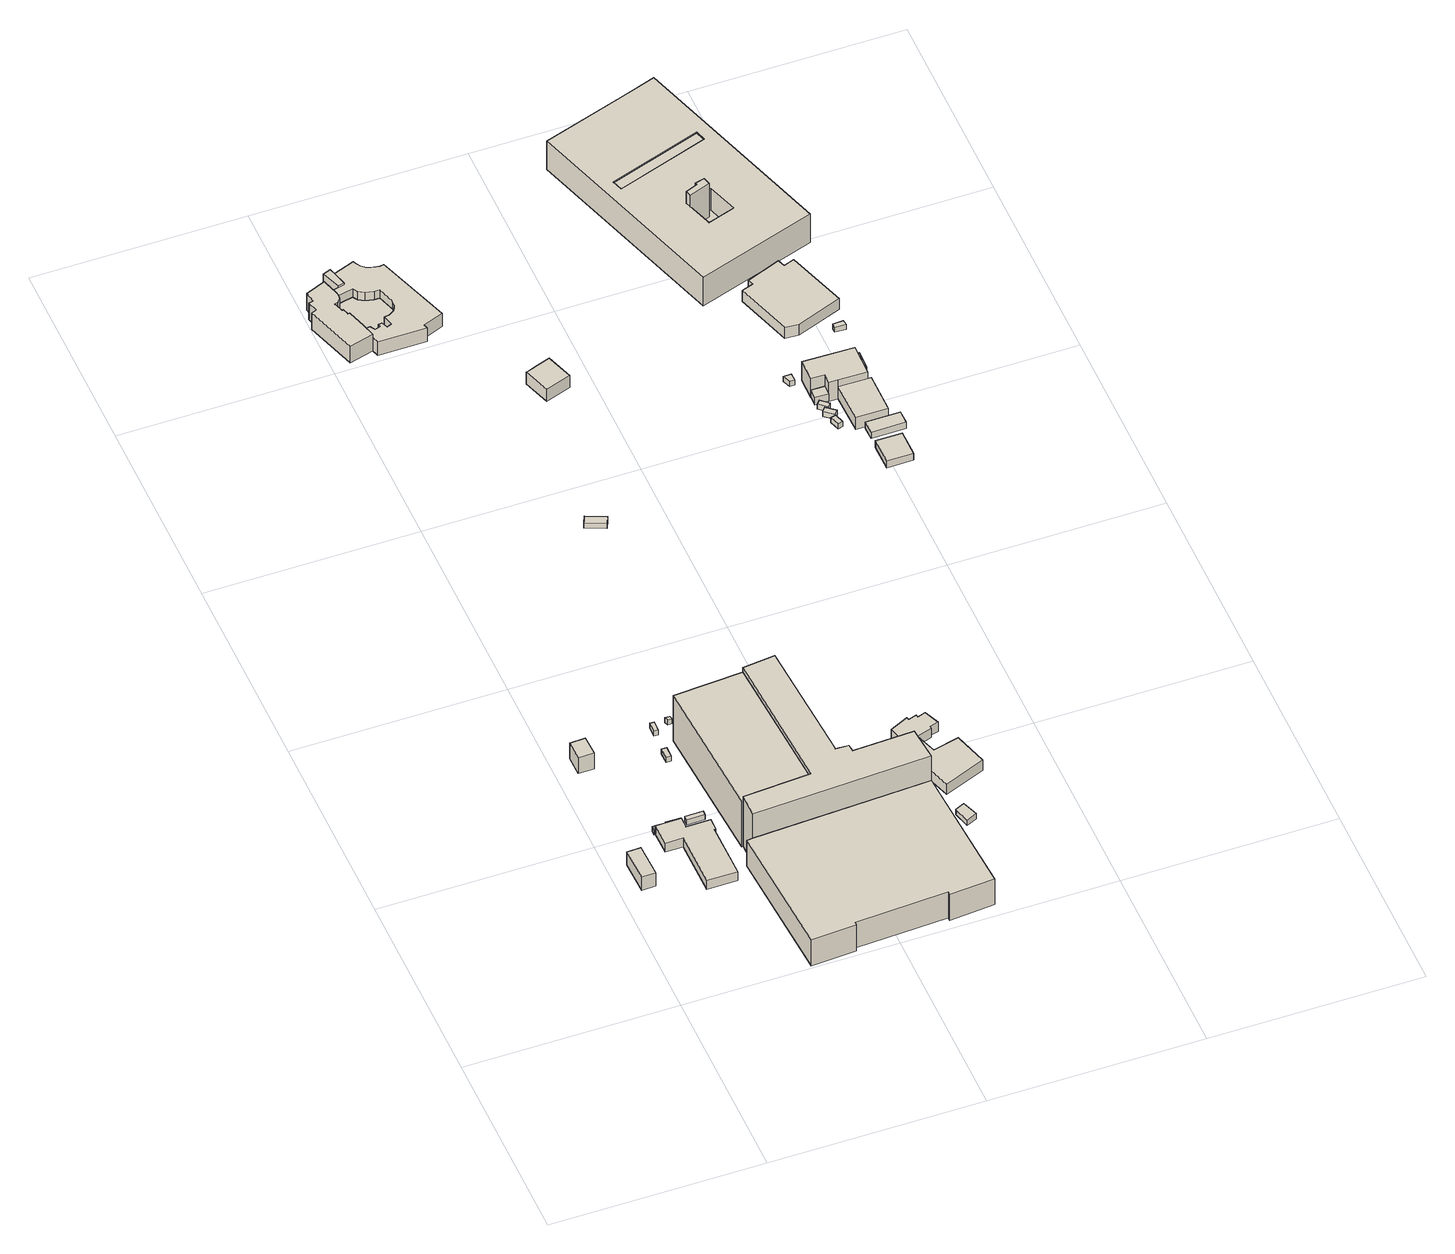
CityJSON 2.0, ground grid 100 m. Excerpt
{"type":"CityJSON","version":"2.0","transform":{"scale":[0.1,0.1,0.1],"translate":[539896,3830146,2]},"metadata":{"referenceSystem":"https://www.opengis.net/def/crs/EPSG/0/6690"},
"CityObjects":{
"building1":{"type":"Building","attributes":{"class":"3001","measuredHeight":8,"BuildingDetailAttribute.specifiedBuildingCoverageRate":0.6,"BuildingDetailAttribute.surveyYear":2017,"BuildingHighTideRiskAttribute.description":"1","BuildingHighTideRiskAttribute.rank":"2","BuildingHighTideRiskAttribute.depth":2.46,"BuildingIDAttribute.prefecture":"27","BuildingIDAttribute.city":"27125"},"geometry":[{"type":"Solid","lod":"1","boundaries":[[[[0,1,2,3]],[[2,4,5,3]],[[1,6,4,2]],[[0,7,6,1]],[[3,5,7,0]],[[4,6,7,5]]]]}]},
"building2":{"type":"Building","attributes":{"計測周辺長":34.01,"1/2500図郭":93,"区名":"住之江区","町丁目名称":"南港南２丁目","街区番号":12,"class":"3001","usage":"401","measuredHeight":9.5,"storeysAboveGround":3,"BuildingDetailAttribute.buildingRoofEdgeArea":71,"BuildingDetailAttribute.buildingStructureType":"610","BuildingDetailAttribute.buildingStructureOrgType":"2","BuildingDetailAttribute.detailedUsage":"1310","BuildingDetailAttribute.specifiedBuildingCoverageRate":0.6,"BuildingDetailAttribute.surveyYear":2017,"BuildingHighTideRiskAttribute.description":"1","BuildingHighTideRiskAttribute.rank":"2","BuildingHighTideRiskAttribute.depth":2.36,"BuildingIDAttribute.prefecture":"27","BuildingIDAttribute.city":"27125"},"geometry":[{"type":"Solid","lod":"1","boundaries":[[[[8,9,10,11]],[[10,12,13,11]],[[9,14,12,10]],[[8,15,14,9]],[[11,13,15,8]],[[12,14,15,13]]]]}]},
"building3":{"type":"Building","attributes":{"class":"3001","BuildingDetailAttribute.specifiedBuildingCoverageRate":0.6,"BuildingDetailAttribute.surveyYear":2017,"BuildingHighTideRiskAttribute.description":"1","BuildingHighTideRiskAttribute.rank":"2","BuildingHighTideRiskAttribute.depth":2.31,"BuildingIDAttribute.prefecture":"27","BuildingIDAttribute.city":"27125"},"geometry":[{"type":"Solid","lod":"1","boundaries":[[[[16,17,18,19,20]],[[19,21,22,20]],[[18,23,21,19]],[[17,24,23,18]],[[16,25,24,17]],[[20,22,25,16]],[[21,23,24,25,22]]]]}]},
"building4":{"type":"Building","attributes":{"計測周辺長":122.61,"1/2500図郭":93,"区名":"住之江区","町丁目名称":"南港南２丁目","街区番号":12,"class":"3003","usage":"431","measuredHeight":5.5,"storeysAboveGround":1,"BuildingDetailAttribute.buildingRoofEdgeArea":579.3,"BuildingDetailAttribute.buildingStructureType":"610","BuildingDetailAttribute.buildingStructureOrgType":"2","BuildingDetailAttribute.detailedUsage":"1720","BuildingDetailAttribute.specifiedBuildingCoverageRate":0.6,"BuildingDetailAttribute.surveyYear":2017,"BuildingHighTideRiskAttribute.description":"1","BuildingHighTideRiskAttribute.rank":"2","BuildingHighTideRiskAttribute.depth":2.24,"BuildingIDAttribute.prefecture":"27","BuildingIDAttribute.city":"27125"},"geometry":[{"type":"Solid","lod":"1","boundaries":[[[[26,27,28,29,30,31,32,33,34,35,36,37]],[[36,38,39,37]],[[35,40,38,36]],[[34,41,40,35]],[[33,42,41,34]],[[32,43,42,33]],[[31,44,43,32]],[[30,45,44,31]],[[29,46,45,30]],[[28,47,46,29]],[[27,48,47,28]],[[26,49,48,27]],[[37,39,49,26]],[[38,40,41,42,43,44,45,46,47,48,49,39]]]]}]},
"building5":{"type":"Building","attributes":{"class":"3001","BuildingDetailAttribute.specifiedBuildingCoverageRate":0.6,"BuildingDetailAttribute.surveyYear":2017,"BuildingHighTideRiskAttribute.description":"1","BuildingHighTideRiskAttribute.rank":"2","BuildingHighTideRiskAttribute.depth":2.13,"BuildingIDAttribute.prefecture":"27","BuildingIDAttribute.city":"27125"},"geometry":[{"type":"Solid","lod":"1","boundaries":[[[[50,51,52,53,54]],[[53,55,56,54]],[[52,57,55,53]],[[51,58,57,52]],[[50,59,58,51]],[[54,56,59,50]],[[55,57,58,59,56]]]]}]},
"building6":{"type":"Building","attributes":{"class":"3001","BuildingDetailAttribute.specifiedBuildingCoverageRate":0.6,"BuildingDetailAttribute.surveyYear":2017,"BuildingHighTideRiskAttribute.description":"1","BuildingHighTideRiskAttribute.rank":"2","BuildingHighTideRiskAttribute.depth":2.23,"BuildingIDAttribute.prefecture":"27","BuildingIDAttribute.city":"27125"},"geometry":[{"type":"Solid","lod":"1","boundaries":[[[[60,61,62,63]],[[62,64,65,63]],[[61,66,64,62]],[[60,67,66,61]],[[63,65,67,60]],[[64,66,67,65]]]]}]},
"building7":{"type":"Building","attributes":{"class":"3001","BuildingDetailAttribute.specifiedBuildingCoverageRate":0.6,"BuildingDetailAttribute.surveyYear":2017,"BuildingHighTideRiskAttribute.description":"1","BuildingHighTideRiskAttribute.rank":"2","BuildingHighTideRiskAttribute.depth":2.29,"BuildingIDAttribute.prefecture":"27","BuildingIDAttribute.city":"27125"},"geometry":[{"type":"Solid","lod":"1","boundaries":[[[[68,69,70,71]],[[70,72,73,71]],[[69,74,72,70]],[[68,75,74,69]],[[71,73,75,68]],[[72,74,75,73]]]]}]},
"building8":{"type":"Building","attributes":{"計測周辺長":30.79,"1/2500図郭":93,"区名":"住之江区","町丁目名称":"南港南２丁目","街区番号":12,"class":"3001","usage":"401","storeysAboveGround":1,"BuildingDetailAttribute.buildingRoofEdgeArea":35.64,"BuildingDetailAttribute.buildingStructureType":"610","BuildingDetailAttribute.buildingStructureOrgType":"2","BuildingDetailAttribute.detailedUsage":"1310","BuildingDetailAttribute.specifiedBuildingCoverageRate":0.6,"BuildingDetailAttribute.surveyYear":2017,"BuildingHighTideRiskAttribute.description":"1","BuildingHighTideRiskAttribute.rank":"2","BuildingHighTideRiskAttribute.depth":2.63,"BuildingIDAttribute.prefecture":"27","BuildingIDAttribute.city":"27125"},"geometry":[{"type":"Solid","lod":"1","boundaries":[[[[76,77,78,79]],[[78,80,81,79]],[[77,82,80,78]],[[76,83,82,77]],[[79,81,83,76]],[[80,82,83,81]]]]}]},
"building9":{"type":"Building","attributes":{"class":"3001","BuildingDetailAttribute.specifiedBuildingCoverageRate":0.6,"BuildingDetailAttribute.surveyYear":2017,"BuildingHighTideRiskAttribute.description":"1","BuildingHighTideRiskAttribute.rank":"2","BuildingHighTideRiskAttribute.depth":2.62,"BuildingIDAttribute.prefecture":"27","BuildingIDAttribute.city":"27125"},"geometry":[{"type":"Solid","lod":"1","boundaries":[[[[84,85,86,87]],[[86,88,89,87]],[[85,90,88,86]],[[84,91,90,85]],[[87,89,91,84]],[[88,90,91,89]]]]}]},
"building10":{"type":"Building","attributes":{"計測周辺長":202.51,"1/2500図郭":93,"区名":"住之江区","町丁目名称":"南港南２丁目","街区番号":12,"class":"3002","usage":"431","measuredHeight":27.6,"storeysAboveGround":1,"BuildingDetailAttribute.buildingRoofEdgeArea":2232.34,"BuildingDetailAttribute.buildingStructureType":"610","BuildingDetailAttribute.buildingStructureOrgType":"2","BuildingDetailAttribute.detailedUsage":"1720","BuildingDetailAttribute.specifiedBuildingCoverageRate":0.6,"BuildingDetailAttribute.surveyYear":2017,"BuildingHighTideRiskAttribute.description":"1","BuildingHighTideRiskAttribute.rank":"2","BuildingHighTideRiskAttribute.depth":2.36,"BuildingIDAttribute.prefecture":"27","BuildingIDAttribute.city":"27125"},"geometry":[{"type":"Solid","lod":"1","boundaries":[[[[92,93,94,95,96]],[[95,97,98,96]],[[94,99,97,95]],[[93,100,99,94]],[[92,101,100,93]],[[96,98,101,92]],[[97,99,100,101,98]]]]}]},
"building11":{"type":"Building","attributes":{"計測周辺長":303.61,"1/2500図郭":93,"区名":"住之江区","町丁目名称":"南港南２丁目","街区番号":12,"class":"3002","usage":"431","measuredHeight":15.7,"storeysAboveGround":2,"BuildingDetailAttribute.buildingRoofEdgeArea":5470.56,"BuildingDetailAttribute.buildingStructureType":"610","BuildingDetailAttribute.buildingStructureOrgType":"2","BuildingDetailAttribute.detailedUsage":"1720","BuildingDetailAttribute.specifiedBuildingCoverageRate":0.6,"BuildingDetailAttribute.surveyYear":2017,"BuildingHighTideRiskAttribute.description":"1","BuildingHighTideRiskAttribute.rank":"2","BuildingHighTideRiskAttribute.depth":2.67,"BuildingIDAttribute.prefecture":"27","BuildingIDAttribute.city":"27125"},"geometry":[{"type":"Solid","lod":"1","boundaries":[[[[102,103,104,105,106,107,108,109,110]],[[109,111,112,110]],[[108,113,111,109]],[[107,114,113,108]],[[106,115,114,107]],[[105,116,115,106]],[[104,117,116,105]],[[103,118,117,104]],[[102,119,118,103]],[[110,112,119,102]],[[111,113,114,115,116,117,118,119,112]]]]}]},
"building12":{"type":"Building","attributes":{"計測周辺長":324.67,"1/2500図郭":93,"区名":"住之江区","町丁目名称":"南港南２丁目","街区番号":12,"class":"3002","usage":"431","measuredHeight":30.4,"storeysAboveGround":1,"BuildingDetailAttribute.buildingRoofEdgeArea":2211.81,"BuildingDetailAttribute.buildingStructureType":"610","BuildingDetailAttribute.buildingStructureOrgType":"2","BuildingDetailAttribute.detailedUsage":"1720","BuildingDetailAttribute.specifiedBuildingCoverageRate":0.6,"BuildingDetailAttribute.surveyYear":2017,"BuildingHighTideRiskAttribute.description":"1","BuildingHighTideRiskAttribute.rank":"2","BuildingHighTideRiskAttribute.depth":2.63,"BuildingIDAttribute.prefecture":"27","BuildingIDAttribute.city":"27125"},"geometry":[{"type":"Solid","lod":"1","boundaries":[[[[120,121,122,123,124,125,126,127,128,129]],[[128,130,131,129]],[[127,132,130,128]],[[126,133,132,127]],[[125,134,133,126]],[[124,135,134,125]],[[123,136,135,124]],[[122,137,136,123]],[[121,138,137,122]],[[120,139,138,121]],[[129,131,139,120]],[[130,132,133,134,135,136,137,138,139,131]]]]}]},
"building13":{"type":"Building","attributes":{"計測周辺長":103.87,"1/2500図郭":93,"区名":"住之江区","町丁目名称":"南港南２丁目","街区番号":4,"class":"3002","usage":"422","measuredHeight":10.2,"storeysAboveGround":1,"BuildingDetailAttribute.buildingRoofEdgeArea":431.53,"BuildingDetailAttribute.buildingStructureType":"610","BuildingDetailAttribute.buildingStructureOrgType":"2","BuildingDetailAttribute.detailedUsage":"1405","BuildingDetailAttribute.specifiedBuildingCoverageRate":0.6,"BuildingDetailAttribute.surveyYear":2017,"BuildingHighTideRiskAttribute.description":"1","BuildingHighTideRiskAttribute.rank":"2","BuildingHighTideRiskAttribute.depth":2.19,"BuildingIDAttribute.prefecture":"27","BuildingIDAttribute.city":"27125"},"geometry":[{"type":"Solid","lod":"1","boundaries":[[[[140,141,142,143,144,145,146,147,148,149,150,151,152,153,154,155,156,157,158]],[[157,159,160,158]],[[156,161,159,157]],[[155,162,161,156]],[[154,163,162,155]],[[153,164,163,154]],[[152,165,164,153]],[[151,166,165,152]],[[150,167,166,151]],[[149,168,167,150]],[[148,169,168,149]],[[147,170,169,148]],[[146,171,170,147]],[[145,172,171,146]],[[144,173,172,145]],[[143,174,173,144]],[[142,175,174,143]],[[141,176,175,142]],[[140,177,176,141]],[[158,160,177,140]],[[159,161,162,163,164,165,166,167,168,169,170,171,172,173,174,175,176,177,160]]]]}]},
"building14":{"type":"Building","attributes":{"計測周辺長":26.44,"1/2500図郭":93,"区名":"住之江区","町丁目名称":"南港南２丁目","街区番号":4,"class":"3001","usage":"422","measuredHeight":8.6,"storeysAboveGround":1,"BuildingDetailAttribute.buildingRoofEdgeArea":34.84,"BuildingDetailAttribute.buildingStructureType":"610","BuildingDetailAttribute.buildingStructureOrgType":"2","BuildingDetailAttribute.detailedUsage":"1405","BuildingDetailAttribute.specifiedBuildingCoverageRate":0.6,"BuildingDetailAttribute.surveyYear":2017,"BuildingHighTideRiskAttribute.description":"1","BuildingHighTideRiskAttribute.rank":"2","BuildingHighTideRiskAttribute.depth":2.41,"BuildingIDAttribute.prefecture":"27","BuildingIDAttribute.city":"27125"},"geometry":[{"type":"Solid","lod":"1","boundaries":[[[[178,179,180,181,182]],[[181,183,184,182]],[[180,185,183,181]],[[179,186,185,180]],[[178,187,186,179]],[[182,184,187,178]],[[183,185,186,187,184]]]]}]},
"building15":{"type":"Building","attributes":{"class":"3001","BuildingDetailAttribute.specifiedBuildingCoverageRate":0.6,"BuildingDetailAttribute.surveyYear":2017,"BuildingHighTideRiskAttribute.description":"1","BuildingHighTideRiskAttribute.rank":"2","BuildingHighTideRiskAttribute.depth":2.11,"BuildingIDAttribute.prefecture":"27","BuildingIDAttribute.city":"27125"},"geometry":[{"type":"Solid","lod":"1","boundaries":[[[[188,189,190,191,192,193,194,195,196,197,198,199,200,201,202,203,204,205,206,207,208,209,210,211,212,213,214]],[[213,215,216,214]],[[212,217,215,213]],[[211,218,217,212]],[[210,219,218,211]],[[209,220,219,210]],[[208,221,220,209]],[[207,222,221,208]],[[206,223,222,207]],[[205,224,223,206]],[[204,225,224,205]],[[203,226,225,204]],[[202,227,226,203]],[[201,228,227,202]],[[200,229,228,201]],[[199,230,229,200]],[[198,231,230,199]],[[197,232,231,198]],[[196,233,232,197]],[[195,234,233,196]],[[194,235,234,195]],[[193,236,235,194]],[[192,237,236,193]],[[191,238,237,192]],[[190,239,238,191]],[[189,240,239,190]],[[188,241,240,189]],[[214,216,241,188]],[[215,217,218,219,220,221,222,223,224,225,226,227,228,229,230,231,232,233,234,235,236,237,238,239,240,241,216]]]]}]},
"building16":{"type":"Building","attributes":{"class":"3001","BuildingDetailAttribute.specifiedBuildingCoverageRate":0.6,"BuildingDetailAttribute.surveyYear":2017,"BuildingHighTideRiskAttribute.description":"1","BuildingHighTideRiskAttribute.rank":"2","BuildingHighTideRiskAttribute.depth":2.55,"BuildingIDAttribute.prefecture":"27","BuildingIDAttribute.city":"27125"},"geometry":[{"type":"Solid","lod":"1","boundaries":[[[[242,243,244,245]],[[244,246,247,245]],[[243,248,246,244]],[[242,249,248,243]],[[245,247,249,242]],[[246,248,249,247]]]]}]},
"building17":{"type":"Building","attributes":{"計測周辺長":188.87,"1/2500図郭":93,"区名":"住之江区","町丁目名称":"南港南２丁目","街区番号":4,"class":"3001","usage":"422","measuredHeight":8,"storeysAboveGround":2,"BuildingDetailAttribute.buildingRoofEdgeArea":901.25,"BuildingDetailAttribute.buildingStructureType":"610","BuildingDetailAttribute.buildingStructureOrgType":"2","BuildingDetailAttribute.detailedUsage":"1405","BuildingDetailAttribute.specifiedBuildingCoverageRate":0.6,"BuildingDetailAttribute.surveyYear":2017,"BuildingHighTideRiskAttribute.description":"1","BuildingHighTideRiskAttribute.rank":"2","BuildingHighTideRiskAttribute.depth":2.42,"BuildingIDAttribute.prefecture":"27","BuildingIDAttribute.city":"27125"},"geometry":[{"type":"Solid","lod":"1","boundaries":[[[[250,251,252,253,254,255,256,257,258,259,260,261,262,263,264,265,266,267,268,269,270,271,272,273,274,275,276,277,278,279,280,281,282,283,284]],[[283,285,286,284]],[[282,287,285,283]],[[281,288,287,282]],[[280,289,288,281]],[[279,290,289,280]],[[278,291,290,279]],[[277,292,291,278]],[[276,293,292,277]],[[275,294,293,276]],[[274,295,294,275]],[[273,296,295,274]],[[272,297,296,273]],[[271,298,297,272]],[[270,299,298,271]],[[269,300,299,270]],[[268,301,300,269]],[[267,302,301,268]],[[266,303,302,267]],[[265,304,303,266]],[[264,305,304,265]],[[263,306,305,264]],[[262,307,306,263]],[[261,308,307,262]],[[260,309,308,261]],[[259,310,309,260]],[[258,311,310,259]],[[257,312,311,258]],[[256,313,312,257]],[[255,314,313,256]],[[254,315,314,255]],[[253,316,315,254]],[[252,317,316,253]],[[251,318,317,252]],[[250,319,318,251]],[[284,286,319,250]],[[285,287,288,289,290,291,292,293,294,295,296,297,298,299,300,301,302,303,304,305,306,307,308,309,310,311,312,313,314,315,316,317,318,319,286]]]]}]},
"building18":{"type":"Building","attributes":{"計測周辺長":26.17,"1/2500図郭":93,"区名":"住之江区","町丁目名称":"南港南２丁目","街区番号":12,"class":"3001","usage":"402","measuredHeight":3.3,"storeysAboveGround":1,"BuildingDetailAttribute.buildingRoofEdgeArea":40.31,"BuildingDetailAttribute.buildingStructureType":"610","BuildingDetailAttribute.buildingStructureOrgType":"2","BuildingDetailAttribute.detailedUsage":"1250","BuildingDetailAttribute.specifiedBuildingCoverageRate":0.6,"BuildingDetailAttribute.surveyYear":2017,"BuildingHighTideRiskAttribute.description":"1","BuildingHighTideRiskAttribute.rank":"2","BuildingHighTideRiskAttribute.depth":2.39,"BuildingIDAttribute.prefecture":"27","BuildingIDAttribute.city":"27125"},"geometry":[{"type":"Solid","lod":"1","boundaries":[[[[320,321,322,323]],[[322,324,325,323]],[[321,326,324,322]],[[320,327,326,321]],[[323,325,327,320]],[[324,326,327,325]]]]}]},
"building19":{"type":"Building","attributes":{"計測周辺長":100.01,"1/2500図郭":93,"区名":"住之江区","町丁目名称":"南港南２丁目","街区番号":12,"class":"3003","usage":"402","measuredHeight":6.2,"storeysAboveGround":1,"BuildingDetailAttribute.buildingRoofEdgeArea":483.5,"BuildingDetailAttribute.buildingStructureType":"610","BuildingDetailAttribute.buildingStructureOrgType":"2","BuildingDetailAttribute.detailedUsage":"1250","BuildingDetailAttribute.specifiedBuildingCoverageRate":0.6,"BuildingDetailAttribute.surveyYear":2017,"BuildingHighTideRiskAttribute.description":"1","BuildingHighTideRiskAttribute.rank":"2","BuildingHighTideRiskAttribute.depth":2.73,"BuildingIDAttribute.prefecture":"27","BuildingIDAttribute.city":"27125"},"geometry":[{"type":"Solid","lod":"1","boundaries":[[[[328,329,330,331,332,333,334,335,336]],[[335,337,338,336]],[[334,339,337,335]],[[333,340,339,334]],[[332,341,340,333]],[[331,342,341,332]],[[330,343,342,331]],[[329,344,343,330]],[[328,345,344,329]],[[336,338,345,328]],[[337,339,340,341,342,343,344,345,338]]]]}]},
"building20":{"type":"Building","attributes":{"計測周辺長":58.09,"1/2500図郭":93,"区名":"住之江区","町丁目名称":"南港南２丁目","街区番号":12,"class":"3001","usage":"402","measuredHeight":5.6,"storeysAboveGround":1,"BuildingDetailAttribute.buildingRoofEdgeArea":180.09,"BuildingDetailAttribute.buildingStructureType":"610","BuildingDetailAttribute.buildingStructureOrgType":"2","BuildingDetailAttribute.detailedUsage":"1250","BuildingDetailAttribute.specifiedBuildingCoverageRate":0.6,"BuildingDetailAttribute.surveyYear":2017,"BuildingTsunamiRiskAttribute.description":"1","BuildingTsunamiRiskAttribute.rank":"1","BuildingTsunamiRiskAttribute.depth":0.07,"BuildingHighTideRiskAttribute.description":"1","BuildingHighTideRiskAttribute.rank":"2","BuildingHighTideRiskAttribute.depth":2.52,"BuildingIDAttribute.prefecture":"27","BuildingIDAttribute.city":"27125"},"geometry":[{"type":"Solid","lod":"1","boundaries":[[[[346,347,348,349,350,351,352,353,354,355,356]],[[355,357,358,356]],[[354,359,357,355]],[[353,360,359,354]],[[352,361,360,353]],[[351,362,361,352]],[[350,363,362,351]],[[349,364,363,350]],[[348,365,364,349]],[[347,366,365,348]],[[346,367,366,347]],[[356,358,367,346]],[[357,359,360,361,362,363,364,365,366,367,358]]]]}]},
"building21":{"type":"Building","attributes":{"class":"3001","measuredHeight":7.2,"BuildingDetailAttribute.specifiedBuildingCoverageRate":0.6,"BuildingDetailAttribute.surveyYear":2017,"BuildingTsunamiRiskAttribute.description":"1","BuildingTsunamiRiskAttribute.rank":"1","BuildingTsunamiRiskAttribute.depth":0.08,"BuildingHighTideRiskAttribute.description":"1","BuildingHighTideRiskAttribute.rank":"2","BuildingHighTideRiskAttribute.depth":2.69,"BuildingIDAttribute.prefecture":"27","BuildingIDAttribute.city":"27125"},"geometry":[{"type":"Solid","lod":"1","boundaries":[[[[368,369,370,371,372,373,374]],[[373,375,376,374]],[[372,377,375,373]],[[371,378,377,372]],[[370,379,378,371]],[[369,380,379,370]],[[368,381,380,369]],[[374,376,381,368]],[[375,377,378,379,380,381,376]]]]}]},
"building22":{"type":"Building","attributes":{"計測周辺長":16.34,"1/2500図郭":93,"区名":"住之江区","町丁目名称":"南港東２丁目","街区番号":3,"class":"3001","usage":"401","storeysAboveGround":1,"BuildingDetailAttribute.buildingRoofEdgeArea":14.47,"BuildingDetailAttribute.buildingStructureType":"610","BuildingDetailAttribute.buildingStructureOrgType":"2","BuildingDetailAttribute.detailedUsage":"1310","BuildingDetailAttribute.specifiedBuildingCoverageRate":0.6,"BuildingDetailAttribute.surveyYear":2017,"BuildingHighTideRiskAttribute.description":"1","BuildingHighTideRiskAttribute.rank":"2","BuildingHighTideRiskAttribute.depth":2.56,"BuildingIDAttribute.prefecture":"27","BuildingIDAttribute.city":"27125"},"geometry":[{"type":"Solid","lod":"1","boundaries":[[[[382,383,384,385]],[[384,386,387,385]],[[383,388,386,384]],[[382,389,388,383]],[[385,387,389,382]],[[386,388,389,387]]]]}]},
"building23":{"type":"Building","attributes":{"class":"3003","BuildingDetailAttribute.specifiedBuildingCoverageRate":0.6,"BuildingDetailAttribute.surveyYear":2017,"BuildingHighTideRiskAttribute.description":"1","BuildingHighTideRiskAttribute.rank":"2","BuildingHighTideRiskAttribute.depth":2.12,"BuildingIDAttribute.prefecture":"27","BuildingIDAttribute.city":"27125"},"geometry":[{"type":"Solid","lod":"1","boundaries":[[[[390,391,392,393]],[[392,394,395,393]],[[391,396,394,392]],[[390,397,396,391]],[[393,395,397,390]],[[394,396,397,395]]]]}]},
"building24":{"type":"Building","attributes":{"class":"3003","BuildingDetailAttribute.specifiedBuildingCoverageRate":0.6,"BuildingDetailAttribute.surveyYear":2017,"BuildingHighTideRiskAttribute.description":"1","BuildingHighTideRiskAttribute.rank":"2","BuildingHighTideRiskAttribute.depth":2.12,"BuildingIDAttribute.prefecture":"27","BuildingIDAttribute.city":"27125"},"geometry":[{"type":"Solid","lod":"1","boundaries":[[[[398,399,400,401]],[[400,402,403,401]],[[399,404,402,400]],[[398,405,404,399]],[[401,403,405,398]],[[402,404,405,403]]]]}]},
"building25":{"type":"Building","attributes":{"class":"3003","BuildingDetailAttribute.specifiedBuildingCoverageRate":0.6,"BuildingDetailAttribute.surveyYear":2017,"BuildingHighTideRiskAttribute.description":"1","BuildingHighTideRiskAttribute.rank":"2","BuildingHighTideRiskAttribute.depth":2.15,"BuildingIDAttribute.prefecture":"27","BuildingIDAttribute.city":"27125"},"geometry":[{"type":"Solid","lod":"1","boundaries":[[[[406,407,408,409]],[[408,410,411,409]],[[407,412,410,408]],[[406,413,412,407]],[[409,411,413,406]],[[410,412,413,411]]]]}]},
"building26":{"type":"Building","attributes":{"計測周辺長":160.99,"1/2500図郭":93,"区名":"住之江区","町丁目名称":"南港東２丁目","街区番号":3,"class":"3001","usage":"401","measuredHeight":4.3,"storeysAboveGround":3,"BuildingDetailAttribute.buildingRoofEdgeArea":813.88,"BuildingDetailAttribute.buildingStructureType":"603","BuildingDetailAttribute.buildingStructureOrgType":"3","BuildingDetailAttribute.detailedUsage":"1310","BuildingDetailAttribute.specifiedBuildingCoverageRate":0.6,"BuildingDetailAttribute.surveyYear":2017,"BuildingHighTideRiskAttribute.description":"1","BuildingHighTideRiskAttribute.rank":"2","BuildingHighTideRiskAttribute.depth":2.15,"BuildingIDAttribute.prefecture":"27","BuildingIDAttribute.city":"27125"},"geometry":[{"type":"Solid","lod":"1","boundaries":[[[[414,415,416,417]],[[416,418,419,417]],[[415,420,418,416]],[[414,421,420,415]],[[417,419,421,414]],[[418,420,421,419]]]]}]},
"building27":{"type":"Building","attributes":{"計測周辺長":50.43,"1/2500図郭":93,"区名":"住之江区","町丁目名称":"南港東２丁目","街区番号":3,"class":"3001","usage":"401","measuredHeight":4,"storeysAboveGround":2,"BuildingDetailAttribute.buildingRoofEdgeArea":158.76,"BuildingDetailAttribute.buildingStructureType":"603","BuildingDetailAttribute.buildingStructureOrgType":"3","BuildingDetailAttribute.detailedUsage":"1310","BuildingDetailAttribute.specifiedBuildingCoverageRate":0.6,"BuildingDetailAttribute.surveyYear":2017,"BuildingHighTideRiskAttribute.description":"1","BuildingHighTideRiskAttribute.rank":"2","BuildingHighTideRiskAttribute.depth":2.06,"BuildingIDAttribute.prefecture":"27","BuildingIDAttribute.city":"27125"},"geometry":[{"type":"Solid","lod":"1","boundaries":[[[[422,423,424,425]],[[424,426,427,425]],[[423,428,426,424]],[[422,429,428,423]],[[425,427,429,422]],[[426,428,429,427]]]]}]},
"building28":{"type":"Building","attributes":{"計測周辺長":160.99,"1/2500図郭":93,"区名":"住之江区","町丁目名称":"南港東２丁目","街区番号":3,"class":"3002","usage":"401","measuredHeight":11.5,"storeysAboveGround":3,"BuildingDetailAttribute.buildingRoofEdgeArea":813.88,"BuildingDetailAttribute.buildingStructureType":"603","BuildingDetailAttribute.buildingStructureOrgType":"3","BuildingDetailAttribute.detailedUsage":"1310","BuildingDetailAttribute.specifiedBuildingCoverageRate":0.6,"BuildingDetailAttribute.surveyYear":2017,"BuildingHighTideRiskAttribute.description":"1","BuildingHighTideRiskAttribute.rank":"2","BuildingHighTideRiskAttribute.depth":2.02,"BuildingIDAttribute.prefecture":"27","BuildingIDAttribute.city":"27125"},"geometry":[{"type":"Solid","lod":"1","boundaries":[[[[430,431,432,433,434,435,436,437]],[[436,438,439,437]],[[435,440,438,436]],[[434,441,440,435]],[[433,442,441,434]],[[432,443,442,433]],[[431,444,443,432]],[[430,445,444,431]],[[437,439,445,430]],[[438,440,441,442,443,444,445,439]]]]}]},
"building29":{"type":"Building","attributes":{"計測周辺長":160.99,"1/2500図郭":93,"区名":"住之江区","町丁目名称":"南港東２丁目","街区番号":3,"class":"3001","usage":"401","measuredHeight":7.4,"storeysAboveGround":3,"BuildingDetailAttribute.buildingRoofEdgeArea":813.88,"BuildingDetailAttribute.buildingStructureType":"603","BuildingDetailAttribute.buildingStructureOrgType":"3","BuildingDetailAttribute.detailedUsage":"1310","BuildingDetailAttribute.specifiedBuildingCoverageRate":0.6,"BuildingDetailAttribute.surveyYear":2017,"BuildingHighTideRiskAttribute.description":"1","BuildingHighTideRiskAttribute.rank":"2","BuildingHighTideRiskAttribute.depth":1.86,"BuildingIDAttribute.prefecture":"27","BuildingIDAttribute.city":"27125"},"geometry":[{"type":"Solid","lod":"1","boundaries":[[[[446,447,448,449,450]],[[449,451,452,450]],[[448,453,451,449]],[[447,454,453,448]],[[446,455,454,447]],[[450,452,455,446]],[[451,453,454,455,452]]]]}]},
"building30":{"type":"Building","attributes":{"計測周辺長":160.99,"1/2500図郭":93,"区名":"住之江区","町丁目名称":"南港東２丁目","街区番号":3,"class":"3001","usage":"401","measuredHeight":3.9,"storeysAboveGround":3,"BuildingDetailAttribute.buildingRoofEdgeArea":813.88,"BuildingDetailAttribute.buildingStructureType":"603","BuildingDetailAttribute.buildingStructureOrgType":"3","BuildingDetailAttribute.detailedUsage":"1310","BuildingDetailAttribute.specifiedBuildingCoverageRate":0.6,"BuildingDetailAttribute.surveyYear":2017,"BuildingHighTideRiskAttribute.description":"1","BuildingHighTideRiskAttribute.rank":"2","BuildingHighTideRiskAttribute.depth":2.04,"BuildingIDAttribute.prefecture":"27","BuildingIDAttribute.city":"27125"},"geometry":[{"type":"Solid","lod":"1","boundaries":[[[[456,457,458,459]],[[458,460,461,459]],[[457,462,460,458]],[[456,463,462,457]],[[459,461,463,456]],[[460,462,463,461]]]]}]},
"building31":{"type":"Building","attributes":{"計測周辺長":326.16,"1/2500図郭":93,"区名":"住之江区","町丁目名称":"南港東３丁目","街区番号":5,"class":"3002","usage":"431","measuredHeight":23,"storeysAboveGround":4,"BuildingDetailAttribute.buildingRoofEdgeArea":6130.36,"BuildingDetailAttribute.buildingStructureType":"603","BuildingDetailAttribute.buildingStructureOrgType":"3","BuildingDetailAttribute.detailedUsage":"1740","BuildingDetailAttribute.specifiedBuildingCoverageRate":0.6,"BuildingDetailAttribute.surveyYear":2017,"BuildingHighTideRiskAttribute.description":"1","BuildingHighTideRiskAttribute.rank":"2","BuildingHighTideRiskAttribute.depth":2.9,"BuildingIDAttribute.prefecture":"27","BuildingIDAttribute.city":"27125"},"geometry":[{"type":"Solid","lod":"1","boundaries":[[[[464,465,466,467,468,469,470]],[[469,471,472,470]],[[468,473,471,469]],[[467,474,473,468]],[[466,475,474,467]],[[465,476,475,466]],[[464,477,476,465]],[[470,472,477,464]],[[471,473,474,475,476,477,472]]]]}]},
"building32":{"type":"Building","attributes":{"計測周辺長":326.16,"1/2500図郭":93,"区名":"住之江区","町丁目名称":"南港東３丁目","街区番号":5,"class":"3004","usage":"431","measuredHeight":16.1,"storeysAboveGround":4,"BuildingDetailAttribute.buildingRoofEdgeArea":6130.36,"BuildingDetailAttribute.buildingStructureType":"603","BuildingDetailAttribute.buildingStructureOrgType":"3","BuildingDetailAttribute.detailedUsage":"1740","BuildingDetailAttribute.specifiedBuildingCoverageRate":0.6,"BuildingDetailAttribute.surveyYear":2017,"BuildingTsunamiRiskAttribute.description":"1","BuildingTsunamiRiskAttribute.rank":"1","BuildingTsunamiRiskAttribute.depth":0.38,"BuildingHighTideRiskAttribute.description":"1","BuildingHighTideRiskAttribute.rank":"3","BuildingHighTideRiskAttribute.depth":3.29,"BuildingIDAttribute.prefecture":"27","BuildingIDAttribute.city":"27125"},"geometry":[{"type":"Solid","lod":"1","boundaries":[[[[478,479,480,481]],[[480,482,483,481]],[[479,484,482,480]],[[478,485,484,479]],[[481,483,485,478]],[[482,484,485,483]]]]}]},
"building33":{"type":"Building","attributes":{"計測周辺長":326.16,"1/2500図郭":93,"区名":"住之江区","町丁目名称":"南港東３丁目","街区番号":5,"class":"3002","usage":"431","measuredHeight":17.2,"storeysAboveGround":4,"BuildingDetailAttribute.buildingRoofEdgeArea":6130.36,"BuildingDetailAttribute.buildingStructureType":"603","BuildingDetailAttribute.buildingStructureOrgType":"3","BuildingDetailAttribute.detailedUsage":"1740","BuildingDetailAttribute.specifiedBuildingCoverageRate":0.6,"BuildingDetailAttribute.surveyYear":2017,"BuildingTsunamiRiskAttribute.description":"1","BuildingTsunamiRiskAttribute.rank":"1","BuildingTsunamiRiskAttribute.depth":0.01,"BuildingHighTideRiskAttribute.description":"1","BuildingHighTideRiskAttribute.rank":"2","BuildingHighTideRiskAttribute.depth":2.93,"BuildingIDAttribute.prefecture":"27","BuildingIDAttribute.city":"27125"},"geometry":[{"type":"Solid","lod":"1","boundaries":[[[[486,487,488,489,490,491],[492,493,494,495],[496,497,498,499,500,501,502,503,504]],[[490,505,506,491]],[[489,507,505,490]],[[488,508,507,489]],[[487,509,508,488]],[[486,510,509,487]],[[491,506,510,486]],[[494,511,512,495]],[[493,513,511,494]],[[492,514,513,493]],[[495,512,514,492]],[[503,515,516,504]],[[502,517,515,503]],[[501,518,517,502]],[[500,519,518,501]],[[499,520,519,500]],[[498,521,520,499]],[[497,522,521,498]],[[496,523,522,497]],[[504,516,523,496]],[[505,507,508,509,510,506],[511,513,514,512],[515,517,518,519,520,521,522,523,516]]]]}]},
"building34":{"type":"Building","attributes":{"計測周辺長":326.16,"1/2500図郭":93,"区名":"住之江区","町丁目名称":"南港東３丁目","街区番号":5,"class":"3004","usage":"431","storeysAboveGround":4,"BuildingDetailAttribute.buildingRoofEdgeArea":6130.36,"BuildingDetailAttribute.buildingStructureType":"603","BuildingDetailAttribute.buildingStructureOrgType":"3","BuildingDetailAttribute.detailedUsage":"1740","BuildingDetailAttribute.specifiedBuildingCoverageRate":0.6,"BuildingDetailAttribute.surveyYear":2017,"BuildingHighTideRiskAttribute.description":"1","BuildingHighTideRiskAttribute.rank":"2","BuildingHighTideRiskAttribute.depth":2.78,"BuildingIDAttribute.prefecture":"27","BuildingIDAttribute.city":"27125"},"geometry":[{"type":"Solid","lod":"1","boundaries":[[[[469,524,525,526,464,470]],[[464,527,528,470]],[[526,529,527,464]],[[525,530,529,526]],[[524,531,530,525]],[[469,532,531,524]],[[470,528,532,469]],[[527,529,530,531,532,528]]]]}]},
"building35":{"type":"Building","attributes":{"計測周辺長":172.33,"1/2500図郭":93,"区名":"住之江区","町丁目名称":"南港東３丁目","街区番号":5,"class":"3001","usage":"401","measuredHeight":6.7,"storeysAboveGround":3,"BuildingDetailAttribute.buildingRoofEdgeArea":1574.27,"BuildingDetailAttribute.buildingStructureType":"603","BuildingDetailAttribute.buildingStructureOrgType":"3","BuildingDetailAttribute.detailedUsage":"1310","BuildingDetailAttribute.specifiedBuildingCoverageRate":0.6,"BuildingDetailAttribute.surveyYear":2017,"BuildingHighTideRiskAttribute.description":"1","BuildingHighTideRiskAttribute.rank":"2","BuildingHighTideRiskAttribute.depth":2.75,"BuildingIDAttribute.prefecture":"27","BuildingIDAttribute.city":"27125"},"geometry":[{"type":"Solid","lod":"1","boundaries":[[[[533,534,535,536,537,538,539,540,541]],[[540,542,543,541]],[[539,544,542,540]],[[538,545,544,539]],[[537,546,545,538]],[[536,547,546,537]],[[535,548,547,536]],[[534,549,548,535]],[[533,550,549,534]],[[541,543,550,533]],[[542,544,545,546,547,548,549,550,543]]]]}]},
"building36":{"type":"Building","attributes":{"計測周辺長":160.99,"1/2500図郭":93,"区名":"住之江区","町丁目名称":"南港東２丁目","街区番号":3,"class":"3001","usage":"401","measuredHeight":3.5,"storeysAboveGround":3,"BuildingDetailAttribute.buildingRoofEdgeArea":813.88,"BuildingDetailAttribute.buildingStructureType":"603","BuildingDetailAttribute.buildingStructureOrgType":"3","BuildingDetailAttribute.detailedUsage":"1310","BuildingDetailAttribute.specifiedBuildingCoverageRate":0.6,"BuildingDetailAttribute.surveyYear":2017,"BuildingHighTideRiskAttribute.description":"1","BuildingHighTideRiskAttribute.rank":"2","BuildingHighTideRiskAttribute.depth":2.21,"BuildingIDAttribute.prefecture":"27","BuildingIDAttribute.city":"27125"},"geometry":[{"type":"Solid","lod":"1","boundaries":[[[[551,552,553,554,555]],[[554,556,557,555]],[[553,558,556,554]],[[552,559,558,553]],[[551,560,559,552]],[[555,557,560,551]],[[556,558,559,560,557]]]]}]},
"building37":{"type":"Building","attributes":{"計測周辺長":15.02,"1/2500図郭":93,"区名":"住之江区","町丁目名称":"南港東３丁目","街区番号":5,"class":"3001","usage":"401","storeysAboveGround":1,"BuildingDetailAttribute.buildingRoofEdgeArea":12.16,"BuildingDetailAttribute.buildingStructureType":"610","BuildingDetailAttribute.buildingStructureOrgType":"2","BuildingDetailAttribute.detailedUsage":"1310","BuildingDetailAttribute.specifiedBuildingCoverageRate":0.6,"BuildingDetailAttribute.surveyYear":2017,"BuildingHighTideRiskAttribute.description":"1","BuildingHighTideRiskAttribute.rank":"2","BuildingHighTideRiskAttribute.depth":2.69,"BuildingIDAttribute.prefecture":"27","BuildingIDAttribute.city":"27125"},"geometry":[{"type":"Solid","lod":"1","boundaries":[[[[561,562,563,564,565]],[[564,566,567,565]],[[563,568,566,564]],[[562,569,568,563]],[[561,570,569,562]],[[565,567,570,561]],[[566,568,569,570,567]]]]}]}
},
"vertices":[
[86,842,15],[151,844,15],[155,681,15],[90,680,15],[155,681,95],[90,680,95],[151,844,95],[86,842,95],
[91,1419,15],[90,1514,15],[163,1517,15],[166,1420,15],[163,1517,110],[166,1420,110],[90,1514,110],[91,1419,110],
[258,963,16],[258,986,16],[308,986,16],[308,964,16],[264,963,16],[308,964,46],[264,963,46],[308,986,46],[258,986,46],[258,963,46],
[318,964,17],[382,964,17],[382,910,17],[495,911,17],[495,852,17],[487,852,17],[489,582,17],[348,582,17],[347,851,17],[265,851,17],[264,963,17],[308,964,17],[264,963,71],[308,964,71],[265,851,71],[347,851,71],[348,582,71],[489,582,71],[487,852,71],[495,852,71],[495,911,71],[382,910,71],[382,964,71],[318,964,71],
[318,964,19],[318,988,19],[386,988,19],[386,964,19],[382,964,19],[386,964,49],[382,964,49],[386,988,49],[318,988,49],[318,964,49],
[408,966,19],[408,989,19],[491,990,19],[491,967,19],[491,990,49],[491,967,49],[408,989,49],[408,966,49],
[461,1340,19],[461,1394,19],[484,1394,19],[484,1341,19],[484,1394,49],[484,1341,49],[461,1394,49],[461,1340,49],
[471,1509,13],[473,1559,13],[493,1558,13],[491,1508,13],[493,1558,43],[491,1508,43],[473,1559,43],[471,1509,43],
[550,1548,13],[544,1566,13],[567,1566,13],[570,1549,13],[567,1566,43],[570,1549,43],[544,1566,43],[550,1548,43],
[577,761,18],[536,1448,18],[860,1469,18],[900,782,18],[585,762,18],[900,782,294],[585,762,294],[860,1469,294],[536,1448,294],[577,761,294],
[1449,53,16],[1239,36,16],[1239,53,16],[807,31,16],[805,14,16],[595,2,16],[556,649,16],[584,652,16],[1413,692,16],[584,652,173],[1413,692,173],[556,649,173],[595,2,173],[805,14,173],[807,31,173],[1239,53,173],[1239,36,173],[1449,53,173],
[900,782,17],[860,1469,17],[1013,1486,17],[1051,881,17],[1111,879,17],[1114,844,17],[1399,855,17],[1413,692,17],[584,652,17],[585,762,17],[584,652,321],[585,762,321],[1413,692,321],[1399,855,321],[1114,844,321],[1111,879,321],[1051,881,321],[1013,1486,321],[860,1469,321],[900,782,321],
[142,4336,17],[142,4316,17],[140,4301,17],[125,4283,17],[110,4278,17],[126,4233,17],[131,4236,17],[141,4206,17],[149,4206,17],[177,4117,17],[195,4054,17],[80,4023,17],[0,4267,17],[23,4275,17],[10,4325,17],[32,4330,17],[22,4380,17],[116,4418,17],[129,4376,17],[116,4418,118],[129,4376,118],[22,4380,118],[32,4330,118],[10,4325,118],[23,4275,118],[0,4267,118],[80,4023,118],[195,4054,118],[177,4117,118],[149,4206,118],[141,4206,118],[131,4236,118],[126,4233,118],[110,4278,118],[125,4283,118],[140,4301,118],[142,4316,118],[142,4336,118],
[171,4486,19],[178,4464,19],[197,4392,19],[167,4384,19],[133,4473,19],[167,4384,105],[133,4473,105],[197,4392,105],[178,4464,105],[171,4486,105],
[220,4352,18],[232,4332,18],[260,4315,18],[300,4305,18],[325,4305,18],[351,4226,18],[349,4198,18],[336,4171,18],[311,4155,18],[284,4150,18],[297,4100,18],[275,4092,18],[262,4122,18],[244,4117,18],[247,4105,18],[222,4097,18],[207,4119,18],[177,4117,18],[149,4206,18],[141,4206,18],[131,4236,18],[126,4233,18],[110,4278,18],[125,4283,18],[140,4301,18],[142,4316,18],[142,4336,18],[142,4316,48],[142,4336,48],[140,4301,48],[125,4283,48],[110,4278,48],[126,4233,48],[131,4236,48],[141,4206,48],[149,4206,48],[177,4117,48],[207,4119,48],[222,4097,48],[247,4105,48],[244,4117,48],[262,4122,48],[275,4092,48],[297,4100,48],[284,4150,48],[311,4155,48],[336,4171,48],[349,4198,48],[351,4226,48],[325,4305,48],[300,4305,48],[260,4315,48],[232,4332,48],[220,4352,48],
[643,2753,20],[659,2790,20],[750,2752,20],[734,2715,20],[750,2752,50],[734,2715,50],[659,2790,50],[643,2753,50],
[281,4502,16],[288,4488,16],[301,4468,16],[321,4450,16],[351,4441,16],[379,4436,16],[396,4439,16],[520,4080,16],[425,4044,16],[430,4022,16],[205,4022,16],[195,4054,16],[177,4117,16],[207,4119,16],[222,4097,16],[247,4105,16],[244,4117,16],[262,4122,16],[275,4092,16],[297,4100,16],[284,4150,16],[311,4155,16],[336,4171,16],[349,4198,16],[351,4226,16],[325,4305,16],[300,4305,16],[260,4315,16],[232,4332,16],[220,4352,16],[142,4336,16],[129,4376,16],[167,4384,16],[197,4392,16],[178,4464,16],[197,4392,97],[178,4464,97],[167,4384,97],[129,4376,97],[142,4336,97],[220,4352,97],[232,4332,97],[260,4315,97],[300,4305,97],[325,4305,97],[351,4226,97],[349,4198,97],[336,4171,97],[311,4155,97],[284,4150,97],[297,4100,97],[275,4092,97],[262,4122,97],[244,4117,97],[247,4105,97],[222,4097,97],[207,4119,97],[177,4117,97],[195,4054,97],[205,4022,97],[430,4022,97],[425,4044,97],[520,4080,97],[396,4439,97],[379,4436,97],[351,4441,97],[321,4450,97],[301,4468,97],[288,4488,97],[281,4502,97],
[1491,606,17],[1534,626,17],[1562,551,17],[1512,528,17],[1562,551,50],[1512,528,50],[1534,626,50],[1491,606,50],
[1487,1045,14],[1523,943,14],[1645,972,14],[1694,810,14],[1500,733,14],[1441,910,14],[1433,910,14],[1410,1020,14],[1425,1027,14],[1410,1020,76],[1425,1027,76],[1433,910,76],[1441,910,76],[1500,733,76],[1694,810,76],[1645,972,76],[1523,943,76],[1487,1045,76],
[1401,1125,15],[1488,1165,15],[1491,1153,15],[1531,1166,15],[1533,1153,15],[1571,1166,15],[1601,1092,15],[1562,1081,15],[1562,1069,15],[1487,1045,15],[1425,1027,15],[1487,1045,71],[1425,1027,71],[1562,1069,71],[1562,1081,71],[1601,1092,71],[1571,1166,71],[1533,1153,71],[1531,1166,71],[1491,1153,71],[1488,1165,71],[1401,1125,71],
[730,3641,10],[737,3643,10],[767,3653,10],[777,3657,10],[850,3682,10],[894,3555,10],[774,3513,10],[894,3555,82],[774,3513,82],[850,3682,82],[777,3657,82],[767,3653,82],[737,3643,82],[730,3641,82],
[1746,3253,14],[1784,3254,14],[1785,3216,14],[1761,3214,14],[1785,3216,44],[1761,3214,44],[1784,3254,44],[1746,3253,44],
[1843,2946,22],[1867,2953,22],[1881,2907,22],[1858,2900,22],[1881,2907,52],[1858,2900,52],[1867,2953,52],[1843,2946,52],
[1824,2994,21],[1841,3014,21],[1884,2979,21],[1867,2958,21],[1884,2979,51],[1867,2958,51],[1841,3014,51],[1824,2994,51],
[1819,3042,21],[1836,3061,21],[1873,3028,21],[1857,3009,21],[1873,3028,51],[1857,3009,51],[1836,3061,51],[1819,3042,51],
[1883,3118,20],[1882,3069,20],[1819,3070,20],[1820,3119,20],[1819,3070,63],[1820,3119,63],[1882,3069,63],[1883,3118,63],
[1966,2613,20],[1966,2743,20],[2088,2743,20],[2088,2613,20],[2088,2743,60],[2088,2613,60],[1966,2743,60],[1966,2613,60],
[2058,3067,17],[1923,3069,17],[1882,3069,17],[1883,3118,17],[1820,3119,17],[1821,3226,17],[2061,3222,17],[2060,3169,17],[2061,3222,132],[2060,3169,132],[1821,3226,132],[1820,3119,132],[1883,3118,132],[1882,3069,132],[1923,3069,132],[2058,3067,132],
[2058,3067,20],[2074,3067,20],[2074,2870,20],[1927,2871,20],[1923,3069,20],[1927,2871,94],[1923,3069,94],[2074,2870,94],[2074,3067,94],[2058,3067,94],
[1967,2797,20],[1967,2863,20],[2127,2863,20],[2127,2798,20],[2127,2863,59],[2127,2798,59],[1967,2863,59],[1967,2797,59],
[1701,4209,15],[1692,4236,15],[1750,4259,15],[1747,4268,15],[1791,4281,15],[1794,4271,15],[1801,4244,15],[1794,4271,245],[1801,4244,245],[1791,4281,245],[1747,4268,245],[1750,4259,245],[1692,4236,245],[1701,4209,245],
[1450,4464,10],[1886,4608,10],[1902,4559,10],[1466,4415,10],[1902,4559,171],[1466,4415,171],[1886,4608,171],[1450,4464,171],
[1714,4934,4],[1835,4974,4],[2157,3982,4],[1598,3800,4],[1276,4792,4],[1662,4917,4],[1902,4559,4],[1886,4608,4],[1450,4464,4],[1466,4415,4],[1791,4281,4],[1747,4268,4],[1750,4259,4],[1692,4236,4],[1701,4209,4],[1740,4093,4],[1868,4135,4],[1820,4279,4],[1794,4271,4],[1276,4792,176],[1662,4917,176],[1598,3800,176],[2157,3982,176],[1835,4974,176],[1714,4934,176],[1450,4464,176],[1466,4415,176],[1886,4608,176],[1902,4559,176],[1820,4279,176],[1794,4271,176],[1868,4135,176],[1740,4093,176],[1701,4209,176],[1692,4236,176],[1750,4259,176],[1747,4268,176],[1791,4281,176],
[1820,4279,15],[1868,4135,15],[1740,4093,15],[1701,4209,45],[1801,4244,45],[1740,4093,45],[1868,4135,45],[1820,4279,45],[1794,4271,45],
[1845,3486,15],[1758,3755,15],[1812,3773,15],[1802,3800,15],[1964,3862,15],[1977,3827,15],[2027,3845,15],[2122,3561,15],[1910,3481,15],[2122,3561,81],[1910,3481,81],[2027,3845,81],[1977,3827,81],[1964,3862,81],[1802,3800,81],[1812,3773,81],[1758,3755,81],[1845,3486,81],
[2061,3222,15],[2061,3262,15],[2095,3261,15],[2094,3169,15],[2060,3169,15],[2094,3169,50],[2060,3169,50],[2095,3261,50],[2061,3262,50],[2061,3222,50],
[2056,3443,14],[2055,3465,14],[2103,3466,14],[2105,3466,14],[2108,3441,14],[2105,3466,44],[2108,3441,44],[2103,3466,44],[2055,3465,44],[2056,3443,44]
]}
